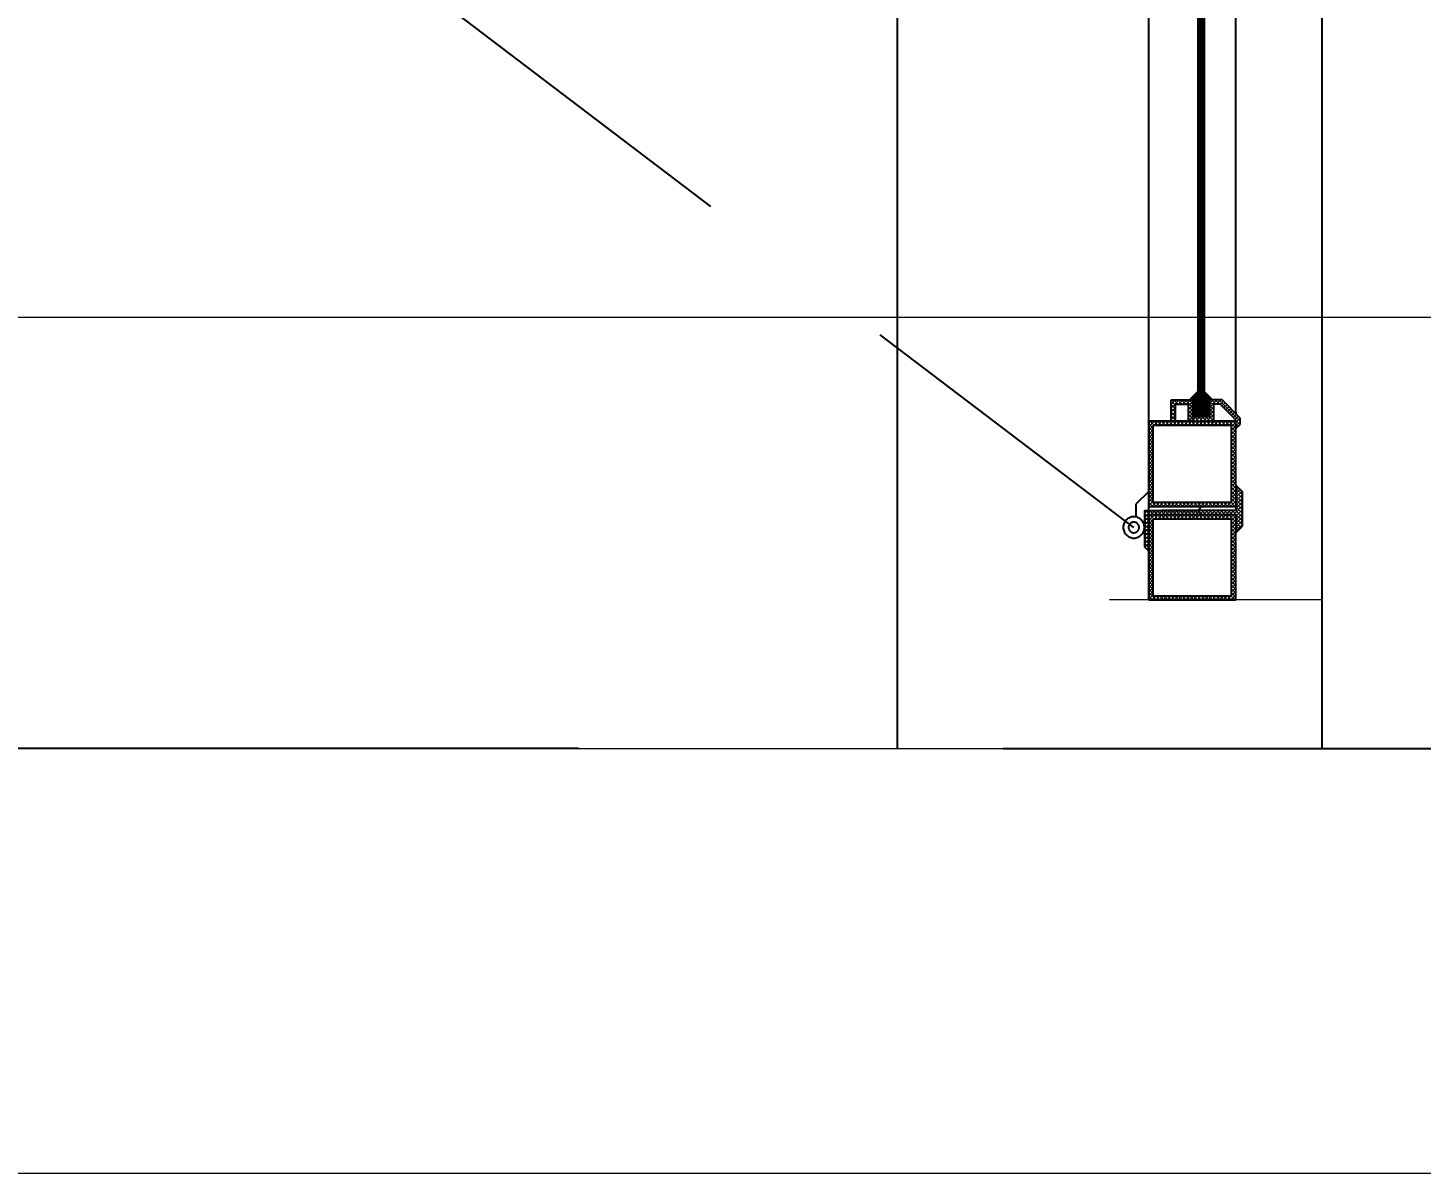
# Model space of a CAD drawing. Header units: metres. Extents: x -355 to 973, y -73 to 238.
# Drawn here: x 513.662 to 514.318, y 91.404 to 91.943 of the extents above; entities that cross this region are included whole.
import ezdxf

# ---------------------------------------------------------------- set-up
doc = ezdxf.new("R2010")
doc.units = ezdxf.units.M
doc.header["$LTSCALE"] = 3
doc.header["$MEASUREMENT"] = 0
for name, pattern in [('1', [30, 6, 6, 6, 6, 6]), ('ACAD_ISO02W100', [15, 12, -3]), ('HIDDEN2', [0.1875, 0.125, -0.0625])]:
    doc.linetypes.add(name, pattern=pattern)
doc.layers.add('05', color=21, linetype='Continuous', lineweight=5)
for name, color, linetype in [('2', 51, 'Continuous'), ('4', 4, 'ACAD_ISO02W100'), ('5', 2, 'Continuous'), ('Ditail', 1, 'Continuous')]:
    doc.layers.add(name, color=color, linetype=linetype)
doc.styles.get("Standard").update_dxf_attribs({"font": 'arial.ttf'})
doc.dimstyles.new('ahmad', dxfattribs={"dimtxt": 0.2, "dimasz": 0.1375, "dimexe": 0, "dimexo": 0.0625, "dimgap": 0.09, "dimtad": 0, "dimzin": 0, "dimdsep": 46, "dimtxsty": 'Standard', "dimblk": 'OBLIQUE', "dimcen": 0.09, "dimclrd": 245, "dimclrt": 61, "dimadec": 0, "dimazin": 0, "dimtfac": 1, "dimtofl": 0, "dimtmove": 0, "dimatfit": 3, "dimldrblk": 'OBLIQUE', "dimfxl": 0, "dimfxlon": 1, "dimtolj": 1, "dimtzin": 0, "dimlwd": 13, "dimarcsym": 0})

# ---------------------------------------------------------------- blocks, each defined once
blk = doc.blocks.new('_Oblique')
at = {"color": 0, "linetype": 'ByBlock', "lineweight": -2}
blk.add_line((-0.5, -0.5), (0.5, 0.5), dxfattribs=at)
blk = doc.blocks.new('*D858')
at = {"color": 245, "lineweight": 13, "transparency": 16777216}
for p, q in [((513.12129, 91.80727), (518.4036, 91.80727)), ((524.52129, 91.80727), (519.23899, 91.80727))]:
    blk.add_line(p, q, dxfattribs=at)
at = {"layer": 'Defpoints', "color": 0, "transparency": 16777216}
for p in [(513.12129, 91.80727), (513.12129, 91.60727), (524.52129, 91.60422)]:
    blk.add_point(p, dxfattribs=at)
at = {"color": 245, "lineweight": 13, "transparency": 16777216, "xscale": 0.1375, "yscale": 0.1375, "zscale": 0.1375, "rotation": 180}
blk.add_blockref('_Oblique', (513.12129, 91.80727), dxfattribs=at)
at = {"color": 245, "lineweight": 13, "transparency": 16777216, "xscale": 0.1375, "yscale": 0.1375, "zscale": 0.1375}
blk.add_blockref('_Oblique', (524.52129, 91.80727), dxfattribs=at)
at = {"color": 61, "transparency": 16777216, "insert": (518.82129, 91.80727), "char_height": 0.2, "attachment_point": 5}
blk.add_mtext('\\A1;11.40', dxfattribs=at)
blk = doc.blocks.new('*D891')
at = {"layer": '4', "color": 245, "lineweight": 13, "transparency": 16777216}
for p, q in [((514.515, 93.65006), (514.515, 92.97935)), ((514.515, 91.60422), (514.515, 92.27493))]:
    blk.add_line(p, q, dxfattribs=at)
at = {"layer": 'Defpoints', "color": 0, "transparency": 16777216}
for p in [(514.27129, 93.65006), (514.12129, 91.60422), (514.515, 91.60422)]:
    blk.add_point(p, dxfattribs=at)
at = {"layer": '4', "color": 245, "lineweight": 13, "transparency": 16777216, "xscale": 0.1375, "yscale": 0.1375, "zscale": 0.1375}
for p, rotation in [((514.515, 93.65006), 90), ((514.515, 91.60422), 270)]:
    blk.add_blockref('_Oblique', p, dxfattribs=dict(at, rotation=rotation))
at = {"layer": '4', "color": 61, "transparency": 16777216, "insert": (514.515, 92.62714), "char_height": 0.2, "attachment_point": 5, "rotation": 90}
blk.add_mtext('\\A1;2.05', dxfattribs=at)
blk = doc.blocks.new('*X66')
at = {"color": 0}
for p, q in [((20.47, 31.08), (24.02, 34.62)), ((21.35, 31.08), (24.02, 33.74)), ((22.24, 31.08), (24.74, 33.58)), ((23.12, 31.08), (25.62, 33.58)), ((24.01, 31.08), (26.51, 33.58)), ((24.89, 31.08), (27.39, 33.58)), ((25.77, 31.08), (28.27, 33.58)), ((26.66, 31.08), (29.16, 33.58)), ((27.54, 31.08), (30.04, 33.58)), ((28.02, 30.67), (30.93, 33.58)), ((28.02, 29.78), (31.81, 33.58)), ((28.02, 28.9), (32.02, 32.9)), ((20.11, 28.06), (20.12, 28.08)), ((20.55, 27.62), (21.01, 28.08)), ((20.99, 27.18), (21.89, 28.08)), ((21.43, 26.74), (22.77, 28.08)), ((21.88, 26.29), (23.66, 28.08)), ((22.32, 25.85), (24.54, 28.08)), ((22.76, 25.41), (25.43, 28.08)), ((23.2, 24.97), (26.31, 28.08)), ((24.69, 25.58), (27.19, 28.08)), ((25.58, 25.58), (32.02, 32.02)), ((26.46, 25.58), (32.02, 31.13)), ((27.34, 25.58), (32.02, 30.25)), ((28.23, 25.58), (32.02, 29.36)), ((29.11, 25.58), (32.02, 28.48)), ((30, 25.58), (32.02, 27.6)), ((30.88, 25.58), (32.02, 26.71)), ((23.64, 24.53), (24.02, 24.9)), ((31.76, 25.58), (32.02, 25.83))]:
    blk.add_line(p, q, dxfattribs=at)
blk = doc.blocks.new('dfgdfg')
for p, q in [((191.815, -169.4684), (191.815, -170.08423)), ((191.85602, -169.55608), (191.85602, -169.55689)), ((191.85602, -169.55689), (191.85602, -169.55608)), ((191.85602, -169.55608), (191.85602, -170.08071))]:
    blk.add_line(p, q)
at = {"layer": '05'}
for p, q in [((191.89653, -169.4684), (191.79653, -169.4684)), ((191.81674, -169.4684), (191.815, -169.47014)), ((191.81851, -169.4684), (191.815, -169.47191)), ((191.817, -169.47064), (191.815, -169.46864)), ((191.817, -169.47241), (191.815, -169.4704)), ((191.817, -169.47167), (191.815, -169.47368)), ((191.817, -169.47418), (191.815, -169.47217)), ((191.81853, -169.4704), (191.81652, -169.4684)), ((191.82028, -169.4684), (191.81827, -169.4704)), ((191.82029, -169.4704), (191.81829, -169.4684)), ((191.82205, -169.4684), (191.82004, -169.4704)), ((191.82206, -169.4704), (191.82006, -169.4684)), ((191.82381, -169.4684), (191.82181, -169.4704)), ((191.82383, -169.4704), (191.82183, -169.4684)), ((191.82558, -169.4684), (191.82358, -169.4704)), ((191.8256, -169.4704), (191.82359, -169.4684)), ((191.82735, -169.4684), (191.82534, -169.4704)), ((191.82737, -169.4704), (191.82536, -169.4684)), ((191.82912, -169.4684), (191.82711, -169.4704)), ((191.82913, -169.4704), (191.82713, -169.4684)), ((191.83088, -169.4684), (191.82888, -169.4704)), ((191.8309, -169.4704), (191.8289, -169.4684)), ((191.83265, -169.4684), (191.83065, -169.4704)), ((191.83267, -169.4704), (191.83067, -169.4684)), ((191.83442, -169.4684), (191.83242, -169.4704)), ((191.83444, -169.4704), (191.83243, -169.4684)), ((191.83619, -169.4684), (191.83418, -169.4704)), ((191.8362, -169.4704), (191.8342, -169.4684)), ((191.83796, -169.4684), (191.83595, -169.4704)), ((191.83797, -169.4704), (191.83597, -169.4684)), ((191.83972, -169.4684), (191.83772, -169.4704)), ((191.83974, -169.4704), (191.83774, -169.4684)), ((191.84149, -169.4684), (191.83949, -169.4704)), ((191.84151, -169.4704), (191.8395, -169.4684)), ((191.84326, -169.4684), (191.84125, -169.4704)), ((191.84328, -169.4704), (191.84127, -169.4684)), ((191.84503, -169.4684), (191.84302, -169.4704)), ((191.84504, -169.4704), (191.84304, -169.4684)), ((191.84679, -169.4684), (191.84479, -169.4704)), ((191.84681, -169.4704), (191.84481, -169.4684)), ((191.84856, -169.4684), (191.84656, -169.4704)), ((191.84858, -169.4704), (191.84658, -169.4684)), ((191.85033, -169.4684), (191.84833, -169.4704)), ((191.85035, -169.4704), (191.84834, -169.4684)), ((191.8521, -169.4684), (191.85009, -169.4704)), ((191.85211, -169.4704), (191.85011, -169.4684)), ((191.85386, -169.4684), (191.85186, -169.4704)), ((191.85388, -169.4704), (191.85188, -169.4684)), ((191.85563, -169.4684), (191.85363, -169.4704)), ((191.85602, -169.47077), (191.85365, -169.4684)), ((191.85602, -169.46978), (191.85401, -169.47178)), ((191.85602, -169.47254), (191.85401, -169.47053)), ((191.85602, -169.47154), (191.85401, -169.47355)), ((191.85602, -169.4743), (191.85401, -169.4723)), ((191.85602, -169.469), (191.85541, -169.4684)), ((191.817, -169.47344), (191.815, -169.47544)), ((191.817, -169.47594), (191.815, -169.47394)), ((191.817, -169.47521), (191.815, -169.47721)), ((191.817, -169.47771), (191.815, -169.47571)), ((191.817, -169.47698), (191.815, -169.47898)), ((191.817, -169.47948), (191.815, -169.47748)), ((191.817, -169.47874), (191.815, -169.48075)), ((191.85602, -169.47331), (191.85401, -169.47532)), ((191.85602, -169.47607), (191.85401, -169.47407)), ((191.85602, -169.47508), (191.85401, -169.47708)), ((191.85602, -169.47784), (191.85401, -169.47584)), ((191.85602, -169.47685), (191.85401, -169.47885)), ((191.85602, -169.47961), (191.85401, -169.4776)), ((191.85602, -169.47862), (191.85401, -169.48062)), ((191.817, -169.48125), (191.815, -169.47924)), ((191.817, -169.48051), (191.815, -169.48251)), ((191.817, -169.48302), (191.815, -169.48101)), ((191.817, -169.48228), (191.815, -169.48428)), ((191.817, -169.48478), (191.815, -169.48278)), ((191.817, -169.48405), (191.815, -169.48605)), ((191.817, -169.48655), (191.815, -169.48455)), ((191.85602, -169.48137), (191.85401, -169.47937)), ((191.85602, -169.48038), (191.85401, -169.48239)), ((191.85602, -169.48314), (191.85401, -169.48114)), ((191.85602, -169.48215), (191.85401, -169.48416)), ((191.85602, -169.48491), (191.85401, -169.48291)), ((191.85602, -169.48392), (191.85401, -169.48592)), ((191.85602, -169.48668), (191.85401, -169.48467)), ((191.85602, -169.48569), (191.85401, -169.48769)), ((191.815, -169.49162), (191.81491, -169.49153)), ((191.817, -169.48581), (191.815, -169.48782)), ((191.817, -169.48832), (191.815, -169.48631)), ((191.817, -169.48758), (191.815, -169.48959)), ((191.817, -169.49009), (191.815, -169.48808)), ((191.817, -169.48935), (191.815, -169.49135)), ((191.817, -169.49185), (191.815, -169.48985)), ((191.817, -169.49112), (191.815, -169.49312)), ((191.817, -169.49362), (191.815, -169.49162)), ((191.85602, -169.48845), (191.85401, -169.48644)), ((191.85602, -169.48745), (191.85401, -169.48946)), ((191.85602, -169.49021), (191.85401, -169.48821)), ((191.85602, -169.48922), (191.85401, -169.49123)), ((191.85602, -169.49198), (191.85401, -169.48998)), ((191.85602, -169.49099), (191.85401, -169.49299)), ((191.85602, -169.49375), (191.85401, -169.49174)), ((191.815, -169.49312), (191.81299, -169.49513)), ((191.815, -169.49489), (191.81299, -169.49689)), ((191.815, -169.49692), (191.81299, -169.49492)), ((191.815, -169.49666), (191.81299, -169.49866)), ((191.815, -169.49869), (191.81299, -169.49668)), ((191.815, -169.49842), (191.81299, -169.50043)), ((191.815, -169.50046), (191.81299, -169.49845)), ((191.815, -169.49515), (191.81314, -169.4933)), ((191.815, -169.49339), (191.81402, -169.49241)), ((191.817, -169.49289), (191.815, -169.49489)), ((191.817, -169.49539), (191.815, -169.49339)), ((191.817, -169.49465), (191.815, -169.49666)), ((191.817, -169.49716), (191.815, -169.49515)), ((191.817, -169.49642), (191.815, -169.49842)), ((191.817, -169.49892), (191.815, -169.49692)), ((191.817, -169.49819), (191.815, -169.50019)), ((191.817, -169.50069), (191.815, -169.49869)), ((191.85602, -169.49276), (191.85401, -169.49476)), ((191.85602, -169.49552), (191.85401, -169.49351)), ((191.85602, -169.49453), (191.85401, -169.49653)), ((191.85602, -169.49728), (191.85401, -169.49528)), ((191.85602, -169.49629), (191.85401, -169.4983)), ((191.85602, -169.49905), (191.85401, -169.49705)), ((191.85602, -169.49806), (191.85401, -169.50007)), ((191.85602, -169.50082), (191.85401, -169.49882)), ((191.815, -169.50019), (191.81299, -169.5022)), ((191.815, -169.50222), (191.81299, -169.50022)), ((191.815, -169.50196), (191.81299, -169.50396)), ((191.815, -169.50399), (191.81299, -169.50199)), ((191.815, -169.50373), (191.81299, -169.50573)), ((191.815, -169.50576), (191.81299, -169.50376)), ((191.817, -169.49996), (191.815, -169.50196)), ((191.817, -169.50246), (191.815, -169.50046)), ((191.817, -169.50172), (191.815, -169.50373)), ((191.817, -169.50423), (191.815, -169.50222)), ((191.817, -169.50349), (191.815, -169.5055)), ((191.817, -169.506), (191.815, -169.50399)), ((191.817, -169.50526), (191.815, -169.50726)), ((191.85602, -169.50513), (191.85268, -169.50848)), ((191.85602, -169.49983), (191.85401, -169.50183)), ((191.85602, -169.50259), (191.85401, -169.50058)), ((191.85602, -169.5016), (191.85401, -169.5036)), ((191.85602, -169.50436), (191.85401, -169.50235)), ((191.85602, -169.50336), (191.85401, -169.50537)), ((191.85602, -169.50612), (191.85401, -169.50412)), ((191.85681, -169.50081), (191.85602, -169.5016)), ((191.85902, -169.50383), (191.85602, -169.50082)), ((191.85769, -169.50169), (191.85602, -169.50336)), ((191.85858, -169.50257), (191.85602, -169.50513)), ((191.85902, -169.50559), (191.85602, -169.50259)), ((191.85902, -169.50389), (191.85602, -169.5069)), ((191.85902, -169.50736), (191.85602, -169.50436)), ((191.815, -169.5055), (191.81299, -169.5075)), ((191.815, -169.50753), (191.81299, -169.50552)), ((191.815, -169.50726), (191.81299, -169.50927)), ((191.81618, -169.51048), (191.81299, -169.50729)), ((191.81441, -169.51048), (191.81299, -169.50906)), ((191.81555, -169.50848), (191.81355, -169.51048)), ((191.81771, -169.50848), (191.815, -169.50576)), ((191.81594, -169.50848), (191.815, -169.50753)), ((191.81732, -169.50848), (191.81532, -169.51048)), ((191.81756, -169.50647), (191.81555, -169.50848)), ((191.81795, -169.51048), (191.81594, -169.50848)), ((191.81909, -169.50848), (191.81708, -169.51048)), ((191.81932, -169.50647), (191.81732, -169.50848)), ((191.81948, -169.50848), (191.81748, -169.50647)), ((191.81972, -169.51048), (191.81771, -169.50848)), ((191.82086, -169.50848), (191.81885, -169.51048)), ((191.82109, -169.50647), (191.81909, -169.50848)), ((191.82125, -169.50848), (191.81924, -169.50647)), ((191.82148, -169.51048), (191.81948, -169.50848)), ((191.82262, -169.50848), (191.82062, -169.51048)), ((191.82286, -169.50647), (191.82086, -169.50848)), ((191.82302, -169.50848), (191.82101, -169.50647)), ((191.82325, -169.51048), (191.82125, -169.50848)), ((191.82439, -169.50848), (191.82239, -169.51048)), ((191.82463, -169.50647), (191.82262, -169.50848)), ((191.82478, -169.50848), (191.82278, -169.50647)), ((191.82502, -169.51048), (191.82302, -169.50848)), ((191.82616, -169.50848), (191.82416, -169.51048)), ((191.8264, -169.50647), (191.82439, -169.50848)), ((191.82655, -169.50848), (191.82455, -169.50647)), ((191.82679, -169.51048), (191.82478, -169.50848)), ((191.82793, -169.50848), (191.82592, -169.51048)), ((191.82816, -169.50647), (191.82616, -169.50848)), ((191.82832, -169.50848), (191.82631, -169.50647)), ((191.82855, -169.51048), (191.82655, -169.50848)), ((191.8297, -169.50848), (191.82769, -169.51048)), ((191.82993, -169.50647), (191.82793, -169.50848)), ((191.83009, -169.50848), (191.82808, -169.50647)), ((191.83032, -169.51048), (191.82832, -169.50848)), ((191.83146, -169.50848), (191.82946, -169.51048)), ((191.8317, -169.50647), (191.8297, -169.50848)), ((191.83185, -169.50848), (191.82985, -169.50647)), ((191.83209, -169.51048), (191.83009, -169.50848)), ((191.83323, -169.50848), (191.83123, -169.51048)), ((191.83347, -169.50647), (191.83146, -169.50848)), ((191.83362, -169.50848), (191.83162, -169.50647)), ((191.83386, -169.51048), (191.83185, -169.50848)), ((191.835, -169.50848), (191.83299, -169.51048)), ((191.83523, -169.50647), (191.83323, -169.50848)), ((191.83539, -169.50848), (191.83339, -169.50647)), ((191.83563, -169.51048), (191.83362, -169.50848)), ((191.83677, -169.50848), (191.83476, -169.51048)), ((191.837, -169.50647), (191.835, -169.50848)), ((191.83716, -169.50848), (191.83515, -169.50647)), ((191.83739, -169.51048), (191.83539, -169.50848)), ((191.83853, -169.50848), (191.83653, -169.51048)), ((191.83877, -169.50647), (191.83677, -169.50848)), ((191.83893, -169.50848), (191.83692, -169.50647)), ((191.8386, -169.50992), (191.83716, -169.50848)), ((191.8403, -169.50848), (191.8383, -169.51048)), ((191.84054, -169.50647), (191.83853, -169.50848)), ((191.83916, -169.51048), (191.8386, -169.50992)), ((191.84069, -169.50848), (191.83869, -169.50647)), ((191.83949, -169.50904), (191.83893, -169.50848)), ((191.84093, -169.51048), (191.83949, -169.50904)), ((191.84207, -169.50848), (191.84007, -169.51048)), ((191.84231, -169.50647), (191.8403, -169.50848)), ((191.84246, -169.50848), (191.84046, -169.50647)), ((191.8427, -169.51048), (191.84069, -169.50848)), ((191.84384, -169.50848), (191.84183, -169.51048)), ((191.84407, -169.50647), (191.84207, -169.50848)), ((191.84423, -169.50848), (191.84222, -169.50647)), ((191.84446, -169.51048), (191.84246, -169.50848)), ((191.8456, -169.50848), (191.8436, -169.51048)), ((191.84584, -169.50647), (191.84384, -169.50848)), ((191.846, -169.50848), (191.84399, -169.50647)), ((191.84623, -169.51048), (191.84423, -169.50848)), ((191.84737, -169.50848), (191.84537, -169.51048)), ((191.84761, -169.50647), (191.8456, -169.50848)), ((191.84776, -169.50848), (191.84576, -169.50647)), ((191.848, -169.51048), (191.846, -169.50848)), ((191.84914, -169.50848), (191.84714, -169.51048)), ((191.84938, -169.50647), (191.84737, -169.50848)), ((191.84953, -169.50848), (191.84753, -169.50647)), ((191.84977, -169.51048), (191.84776, -169.50848)), ((191.85091, -169.50848), (191.8489, -169.51048)), ((191.85114, -169.50647), (191.84914, -169.50848)), ((191.8513, -169.50848), (191.8493, -169.50647)), ((191.85154, -169.51048), (191.84953, -169.50848)), ((191.85268, -169.50848), (191.85067, -169.51048)), ((191.85291, -169.50647), (191.85091, -169.50848)), ((191.85307, -169.50848), (191.85106, -169.50647)), ((191.8533, -169.51048), (191.8513, -169.50848)), ((191.85444, -169.50848), (191.85244, -169.51048)), ((191.85484, -169.50848), (191.85283, -169.50647)), ((191.85507, -169.51048), (191.85307, -169.50848)), ((191.85602, -169.50789), (191.85401, -169.50589)), ((191.85902, -169.50566), (191.85421, -169.51048)), ((191.85602, -169.5069), (191.85444, -169.50848)), ((191.85902, -169.51266), (191.85484, -169.50848)), ((191.85902, -169.50743), (191.85598, -169.51048)), ((191.85902, -169.50913), (191.85602, -169.50612)), ((191.85902, -169.5109), (191.85602, -169.50789)), ((191.85902, -169.5092), (191.85602, -169.5122)), ((191.85902, -169.51096), (191.85602, -169.51397)), ((191.85902, -169.51443), (191.85602, -169.51143)), ((191.81508, -169.51248), (191.815, -169.51257)), ((191.81685, -169.51248), (191.815, -169.51433)), ((191.81862, -169.51248), (191.815, -169.5161)), ((191.817, -169.51483), (191.815, -169.51283)), ((191.817, -169.5166), (191.815, -169.5146)), ((191.817, -169.51587), (191.815, -169.51787)), ((191.817, -169.51837), (191.815, -169.51637)), ((191.817, -169.51763), (191.815, -169.51964)), ((191.817, -169.52014), (191.815, -169.51813)), ((191.81842, -169.51449), (191.81642, -169.51248)), ((191.82019, -169.51449), (191.81818, -169.51248)), ((191.82038, -169.51248), (191.81838, -169.51449)), ((191.82196, -169.51449), (191.81995, -169.51248)), ((191.82215, -169.51248), (191.82015, -169.51449)), ((191.82372, -169.51449), (191.82172, -169.51248)), ((191.82392, -169.51248), (191.82192, -169.51449)), ((191.82549, -169.51449), (191.82349, -169.51248)), ((191.82569, -169.51248), (191.82368, -169.51449)), ((191.82726, -169.51449), (191.82526, -169.51248)), ((191.82745, -169.51248), (191.82545, -169.51449)), ((191.82903, -169.51449), (191.82702, -169.51248)), ((191.82922, -169.51248), (191.82722, -169.51449)), ((191.8308, -169.51449), (191.82879, -169.51248)), ((191.83099, -169.51248), (191.82899, -169.51449)), ((191.83256, -169.51449), (191.83056, -169.51248)), ((191.83276, -169.51248), (191.83075, -169.51449)), ((191.83433, -169.51449), (191.83233, -169.51248)), ((191.83453, -169.51248), (191.83252, -169.51449)), ((191.8361, -169.51449), (191.83409, -169.51248)), ((191.83629, -169.51248), (191.83429, -169.51449)), ((191.83787, -169.51449), (191.83586, -169.51248)), ((191.83806, -169.51248), (191.83606, -169.51449)), ((191.83963, -169.51449), (191.83763, -169.51248)), ((191.83983, -169.51248), (191.83783, -169.51449)), ((191.8414, -169.51449), (191.8394, -169.51248)), ((191.8416, -169.51248), (191.83959, -169.51449)), ((191.84317, -169.51449), (191.84117, -169.51248)), ((191.84336, -169.51248), (191.84136, -169.51449)), ((191.84494, -169.51449), (191.84293, -169.51248)), ((191.84513, -169.51248), (191.84313, -169.51449)), ((191.8467, -169.51449), (191.8447, -169.51248)), ((191.8469, -169.51248), (191.8449, -169.51449)), ((191.84847, -169.51449), (191.84647, -169.51248)), ((191.84867, -169.51248), (191.84666, -169.51449)), ((191.85024, -169.51449), (191.84824, -169.51248)), ((191.85044, -169.51248), (191.84843, -169.51449)), ((191.85201, -169.51449), (191.85, -169.51248)), ((191.8522, -169.51248), (191.8502, -169.51449)), ((191.85378, -169.51449), (191.85177, -169.51248)), ((191.85397, -169.51248), (191.85197, -169.51449)), ((191.85602, -169.51496), (191.85354, -169.51248)), ((191.85574, -169.51248), (191.85374, -169.51449)), ((191.85602, -169.51397), (191.85401, -169.51597)), ((191.85602, -169.51673), (191.85401, -169.51473)), ((191.85602, -169.51574), (191.85401, -169.51774)), ((191.85602, -169.5185), (191.85401, -169.51649)), ((191.85602, -169.51751), (191.85401, -169.51951)), ((191.85602, -169.52027), (191.85401, -169.51826)), ((191.85602, -169.51319), (191.85531, -169.51248)), ((191.85902, -169.51273), (191.85602, -169.51574)), ((191.85902, -169.5162), (191.85602, -169.51319)), ((191.85902, -169.5145), (191.85602, -169.51751)), ((191.85902, -169.51797), (191.85602, -169.51496)), ((191.85902, -169.51627), (191.85602, -169.51927)), ((191.85891, -169.51962), (191.85602, -169.51673)), ((191.85902, -169.51804), (191.85602, -169.52104)), ((191.85802, -169.5205), (191.85602, -169.5185)), ((191.817, -169.5194), (191.815, -169.52141)), ((191.817, -169.52191), (191.815, -169.5199)), ((191.817, -169.52117), (191.815, -169.52317)), ((191.817, -169.52367), (191.815, -169.52167)), ((191.817, -169.52294), (191.815, -169.52494)), ((191.817, -169.52544), (191.815, -169.52344)), ((191.817, -169.5247), (191.815, -169.52671)), ((191.85602, -169.51927), (191.85401, -169.52128)), ((191.85602, -169.52203), (191.85401, -169.52003)), ((191.85602, -169.52104), (191.85401, -169.52305)), ((191.85602, -169.5238), (191.85401, -169.5218)), ((191.85602, -169.52281), (191.85401, -169.52481)), ((191.85602, -169.52557), (191.85401, -169.52356)), ((191.85602, -169.52458), (191.85401, -169.52658)), ((191.85714, -169.52138), (191.85602, -169.52027)), ((191.85625, -169.52227), (191.85602, -169.52203)), ((191.817, -169.52721), (191.815, -169.52521)), ((191.817, -169.52647), (191.815, -169.52848)), ((191.817, -169.52898), (191.815, -169.52697)), ((191.817, -169.52824), (191.815, -169.53024)), ((191.817, -169.53074), (191.815, -169.52874)), ((191.817, -169.53001), (191.815, -169.53201)), ((191.817, -169.53251), (191.815, -169.53051)), ((191.85602, -169.52734), (191.85401, -169.52533)), ((191.85602, -169.52635), (191.85401, -169.52835)), ((191.85602, -169.5291), (191.85401, -169.5271)), ((191.85602, -169.52811), (191.85401, -169.53012)), ((191.85602, -169.53087), (191.85401, -169.52887)), ((191.85602, -169.52988), (191.85401, -169.53188)), ((191.85602, -169.53264), (191.85401, -169.53064)), ((191.85602, -169.53165), (191.85401, -169.53365)), ((191.817, -169.53178), (191.815, -169.53378)), ((191.817, -169.53428), (191.815, -169.53228)), ((191.817, -169.53354), (191.815, -169.53555)), ((191.817, -169.53605), (191.815, -169.53404)), ((191.817, -169.53531), (191.815, -169.53732)), ((191.817, -169.53782), (191.815, -169.53581)), ((191.817, -169.53708), (191.815, -169.53908)), ((191.817, -169.53958), (191.815, -169.53758)), ((191.85602, -169.53441), (191.85401, -169.5324)), ((191.85602, -169.53342), (191.85401, -169.53542)), ((191.85602, -169.53618), (191.85401, -169.53417)), ((191.85602, -169.53518), (191.85401, -169.53719)), ((191.85602, -169.53794), (191.85401, -169.53594)), ((191.85602, -169.53695), (191.85401, -169.53896)), ((191.85602, -169.53971), (191.85401, -169.53771)), ((191.817, -169.53885), (191.815, -169.54085)), ((191.817, -169.54135), (191.815, -169.53935)), ((191.817, -169.54061), (191.815, -169.54262)), ((191.817, -169.54312), (191.815, -169.54112)), ((191.817, -169.54238), (191.815, -169.54439)), ((191.817, -169.54489), (191.815, -169.54288)), ((191.817, -169.54415), (191.815, -169.54615)), ((191.817, -169.54665), (191.815, -169.54465)), ((191.85602, -169.53872), (191.85401, -169.54072)), ((191.85602, -169.54148), (191.85401, -169.53947)), ((191.85602, -169.54049), (191.85401, -169.54249)), ((191.85602, -169.54325), (191.85401, -169.54124)), ((191.85602, -169.54226), (191.85401, -169.54426)), ((191.85602, -169.54501), (191.85401, -169.54301)), ((191.85602, -169.54402), (191.85401, -169.54603)), ((191.85602, -169.54678), (191.85401, -169.54478)), ((191.817, -169.54592), (191.815, -169.54792)), ((191.817, -169.54842), (191.815, -169.54642)), ((191.817, -169.54769), (191.815, -169.54969)), ((191.817, -169.55019), (191.815, -169.54819)), ((191.817, -169.54945), (191.815, -169.55146)), ((191.81761, -169.55256), (191.815, -169.54995)), ((191.81766, -169.55056), (191.81566, -169.55256)), ((191.81937, -169.55256), (191.81737, -169.55056)), ((191.81943, -169.55056), (191.81743, -169.55256)), ((191.82114, -169.55256), (191.81914, -169.55056)), ((191.8212, -169.55056), (191.81919, -169.55256)), ((191.82291, -169.55256), (191.8209, -169.55056)), ((191.82297, -169.55056), (191.82096, -169.55256)), ((191.82468, -169.55256), (191.82267, -169.55056)), ((191.82473, -169.55056), (191.82273, -169.55256)), ((191.82644, -169.55256), (191.82444, -169.55056)), ((191.8265, -169.55056), (191.8245, -169.55256)), ((191.82821, -169.55256), (191.82621, -169.55056)), ((191.82827, -169.55056), (191.82627, -169.55256)), ((191.82998, -169.55256), (191.82798, -169.55056)), ((191.83004, -169.55056), (191.82803, -169.55256)), ((191.83175, -169.55256), (191.82974, -169.55056)), ((191.83181, -169.55056), (191.8298, -169.55256)), ((191.83352, -169.55256), (191.83151, -169.55056)), ((191.83357, -169.55056), (191.83157, -169.55256)), ((191.83528, -169.55256), (191.83328, -169.55056)), ((191.83534, -169.55056), (191.83334, -169.55256)), ((191.83705, -169.55256), (191.83505, -169.55056)), ((191.83711, -169.55056), (191.8351, -169.55256)), ((191.83882, -169.55256), (191.83681, -169.55056)), ((191.83888, -169.55056), (191.83687, -169.55256)), ((191.84059, -169.55256), (191.83858, -169.55056)), ((191.84064, -169.55056), (191.83864, -169.55256)), ((191.84235, -169.55256), (191.84035, -169.55056)), ((191.84241, -169.55056), (191.84041, -169.55256)), ((191.84412, -169.55256), (191.84212, -169.55056)), ((191.84418, -169.55056), (191.84218, -169.55256)), ((191.84589, -169.55256), (191.84389, -169.55056)), ((191.84595, -169.55056), (191.84394, -169.55256)), ((191.84766, -169.55256), (191.84565, -169.55056)), ((191.84772, -169.55056), (191.84571, -169.55256)), ((191.84943, -169.55256), (191.84742, -169.55056)), ((191.84948, -169.55056), (191.84748, -169.55256)), ((191.85119, -169.55256), (191.84919, -169.55056)), ((191.85125, -169.55056), (191.84925, -169.55256)), ((191.85296, -169.55256), (191.85096, -169.55056)), ((191.85302, -169.55056), (191.85101, -169.55256)), ((191.85473, -169.55256), (191.85272, -169.55056)), ((191.85602, -169.54933), (191.85278, -169.55256)), ((191.85602, -169.54579), (191.85401, -169.54779)), ((191.85602, -169.54855), (191.85401, -169.54655)), ((191.85602, -169.54756), (191.85401, -169.54956)), ((191.85602, -169.55032), (191.85401, -169.54831)), ((191.85602, -169.55209), (191.85401, -169.55008)), ((191.85602, -169.55109), (191.85455, -169.55256)), ((191.85615, -169.5492), (191.85602, -169.54933)), ((191.85703, -169.55008), (191.85602, -169.55109)), ((191.85802, -169.55232), (191.85602, -169.55032)), ((191.85791, -169.55097), (191.85602, -169.55286)), ((191.81584, -169.55256), (191.815, -169.55172)), ((191.82627, -169.55256), (191.82553, -169.5533)), ((191.82754, -169.55306), (191.82553, -169.55506)), ((191.82754, -169.55542), (191.82553, -169.55342)), ((191.82754, -169.55483), (191.82553, -169.55683)), ((191.82754, -169.55719), (191.82553, -169.55519)), ((191.82754, -169.5566), (191.82553, -169.5586)), ((191.82754, -169.55896), (191.82553, -169.55695)), ((191.82754, -169.55365), (191.82644, -169.55256)), ((191.8351, -169.55256), (191.83355, -169.55412)), ((191.83555, -169.5546), (191.83355, -169.5526)), ((191.83555, -169.55388), (191.83355, -169.55589)), ((191.83555, -169.55637), (191.83355, -169.55436)), ((191.83555, -169.55565), (191.83355, -169.55765)), ((191.83555, -169.55814), (191.83355, -169.55613)), ((191.83555, -169.55742), (191.83355, -169.55942)), ((191.83555, -169.5599), (191.83355, -169.5579)), ((191.83555, -169.55283), (191.83528, -169.55256)), ((191.83687, -169.55256), (191.83555, -169.55388)), ((191.83729, -169.55457), (191.83555, -169.55283)), ((191.83864, -169.55256), (191.83664, -169.55457)), ((191.83906, -169.55457), (191.83705, -169.55256)), ((191.84041, -169.55256), (191.8384, -169.55457)), ((191.84082, -169.55457), (191.83882, -169.55256)), ((191.84218, -169.55256), (191.84017, -169.55457)), ((191.84259, -169.55457), (191.84059, -169.55256)), ((191.84394, -169.55256), (191.84194, -169.55457)), ((191.84557, -169.55578), (191.84235, -169.55256)), ((191.84557, -169.5527), (191.84357, -169.55471)), ((191.84557, -169.55447), (191.84357, -169.55647)), ((191.84557, -169.55755), (191.84357, -169.55554)), ((191.84557, -169.55624), (191.84357, -169.55824)), ((191.84557, -169.55932), (191.84357, -169.55731)), ((191.84557, -169.55401), (191.84412, -169.55256)), ((191.85802, -169.55263), (191.84807, -169.56258)), ((191.8536, -169.5585), (191.85218, -169.55709)), ((191.85448, -169.55762), (191.85307, -169.5562)), ((191.85537, -169.55674), (191.85395, -169.55532)), ((191.85625, -169.55585), (191.85483, -169.55444)), ((191.85713, -169.55497), (191.85572, -169.55355)), ((191.85802, -169.55408), (191.85602, -169.55209)), ((191.82754, -169.55836), (191.82553, -169.56037)), ((191.82939, -169.56258), (191.82553, -169.55872)), ((191.82754, -169.56013), (191.82553, -169.56214)), ((191.82763, -169.56258), (191.82553, -169.56049)), ((191.82586, -169.56258), (191.82553, -169.56226)), ((191.82886, -169.56058), (191.82685, -169.56258)), ((191.83062, -169.56058), (191.82862, -169.56258)), ((191.83116, -169.56258), (191.82916, -169.56058)), ((191.83239, -169.56058), (191.83039, -169.56258)), ((191.83293, -169.56258), (191.83092, -169.56058)), ((191.83555, -169.55919), (191.83216, -169.56258)), ((191.8347, -169.56258), (191.83269, -169.56058)), ((191.83555, -169.56167), (191.83355, -169.55967)), ((191.83555, -169.56095), (191.83392, -169.56258)), ((191.84557, -169.55801), (191.84357, -169.56001)), ((191.84707, -169.56258), (191.84357, -169.55908)), ((191.84557, -169.55977), (191.84357, -169.56178)), ((191.8453, -169.56258), (191.84357, -169.56085)), ((191.84653, -169.56058), (191.84453, -169.56258)), ((191.8483, -169.56058), (191.8463, -169.56258)), ((191.84884, -169.56258), (191.84683, -169.56058)), ((191.85006, -169.56204), (191.8486, -169.56058)), ((191.85095, -169.56116), (191.84953, -169.55974)), ((191.85183, -169.56027), (191.85041, -169.55886)), ((191.85272, -169.55939), (191.8513, -169.55797))]:
    blk.add_line(p, q, dxfattribs=at)
at = {"layer": '2'}
for p, q in [((191.83868, -170.07822), (191.83868, -169.55857)), ((191.83931, -170.07822), (191.83931, -169.55857)), ((191.83994, -170.07822), (191.83994, -169.55857)), ((191.84056, -170.07822), (191.84056, -169.55857))]:
    blk.add_line(p, q, dxfattribs=at)
at = {"layer": '4'}
for p, q in [((191.815, -169.4684), (191.85602, -169.4684)), ((191.815, -169.49144), (191.815, -169.4684)), ((191.817, -169.4704), (191.85401, -169.4704)), ((191.817, -169.50647), (191.817, -169.4704)), ((191.85401, -169.4704), (191.85401, -169.50647)), ((191.85602, -169.4684), (191.85602, -169.50002)), ((191.815, -169.49144), (191.81299, -169.49345)), ((191.81299, -169.51048), (191.81299, -169.49345)), ((191.815, -169.49645), (191.815, -169.50848)), ((191.85602, -169.50002), (191.85902, -169.50302)), ((191.85902, -169.5195), (191.85902, -169.50302)), ((191.80898, -169.51349), (191.80898, -169.50747)), ((191.81299, -169.51048), (191.83804, -169.51048)), ((191.85401, -169.50647), (191.817, -169.50647)), ((191.85602, -169.51048), (191.82101, -169.51048)), ((191.84005, -169.50848), (191.83804, -169.51048)), ((191.84005, -169.51248), (191.83804, -169.51048)), ((191.85602, -169.51248), (191.85602, -169.51048)), ((191.815, -169.5195), (191.80898, -169.51349)), ((191.817, -169.51449), (191.85401, -169.51449)), ((191.817, -169.55056), (191.817, -169.51449)), ((191.84005, -169.51248), (191.85602, -169.51248)), ((191.85401, -169.51449), (191.85401, -169.55056)), ((191.815, -169.5195), (191.815, -169.52094)), ((191.815, -169.55256), (191.815, -169.52094)), ((191.85602, -169.5225), (191.85902, -169.5195)), ((191.85602, -169.5225), (191.85602, -169.54907)), ((191.85401, -169.55056), (191.817, -169.55056)), ((191.85602, -169.54907), (191.85802, -169.55107)), ((191.85802, -169.55107), (191.85802, -169.55408)), ((191.82553, -169.55256), (191.815, -169.55256)), ((191.82553, -169.55256), (191.82553, -169.56258)), ((191.82754, -169.55256), (191.82754, -169.56058)), ((191.83355, -169.55256), (191.82754, -169.55256)), ((191.83355, -169.56058), (191.83355, -169.55256)), ((191.83555, -169.56258), (191.83555, -169.55256)), ((191.84357, -169.55457), (191.83555, -169.55457)), ((191.84357, -169.56258), (191.84357, -169.55457)), ((191.85602, -169.55256), (191.84557, -169.55256)), ((191.84557, -169.55256), (191.84557, -169.56058)), ((191.85602, -169.55325), (191.84869, -169.56058)), ((191.85802, -169.55408), (191.84952, -169.56258)), ((191.85602, -169.55256), (191.85602, -169.55325)), ((191.82553, -169.56258), (191.83555, -169.56258)), ((191.82754, -169.56058), (191.83355, -169.56058)), ((191.83412, -169.56258), (191.83806, -169.56651)), ((191.84106, -169.55857), (191.83806, -169.55857)), ((191.83806, -170.07822), (191.83806, -169.55857)), ((191.84106, -170.07822), (191.84106, -169.55857)), ((191.845, -169.56258), (191.84106, -169.56651)), ((191.84952, -169.56258), (191.84357, -169.56258)), ((191.84869, -169.56058), (191.84557, -169.56058))]:
    blk.add_line(p, q, dxfattribs=at)
for radius in [0.00501, 0.0025]:
    blk.add_circle((191.80798, -169.50256), radius, dxfattribs=at)
at = {"layer": '5'}
for p, q in [((191.815, -169.50848), (191.815, -169.49144)), ((191.85602, -169.50848), (191.85602, -169.50002)), ((191.85602, -169.50848), (191.815, -169.50848)), ((191.815, -169.51248), (191.84005, -169.51248)), ((191.815, -169.51248), (191.815, -169.5195)), ((191.85602, -169.5225), (191.85602, -169.51248)), ((191.85602, -169.54907), (191.85602, -169.55256)), ((191.82754, -169.55256), (191.82553, -169.55256)), ((191.83555, -169.55256), (191.83355, -169.55256)), ((191.83555, -169.55256), (191.84557, -169.55256))]:
    blk.add_line(p, q, dxfattribs=at)
at = {"layer": 'Ditail', "color": 1, "linetype": 'HIDDEN2', "ltscale": 0.4}
blk.add_line((191.80798, -169.50256), (191.30127, -169.88697), dxfattribs=at)
at = {"layer": '2', "xscale": 0.001001994631451453, "yscale": 0.001001994631451453, "zscale": 0.001001994631451453, "rotation": 90}
blk.add_blockref('*X66', (191.8692, -169.58665), dxfattribs=at)

msp = doc.modelspace()

# ---------------------------------------------------------------- linework, layer by layer
for p, q in [((513.92129, 91.60422), (513.12129, 91.60422)), ((514.12129, 91.60422), (524.52129, 91.60422))]:
    msp.add_line(p, q)
at = {"layer": '05', "color": 0, "linetype": '1'}
for points in [[(512.72129, 91.40422), (529.72129, 91.40422), (529.72129, 104.28122), (512.72129, 104.28122)], [(512.72129, 91.60422), (529.52129, 91.60422), (529.52129, 104.08122), (512.72129, 104.08122)]]:
    msp.add_lwpolyline(points, dxfattribs=at)
at = {"layer": '4', "color": 0}
for p, q in [((514.27129, 94.25006), (514.27129, 91.60422)), ((514.07129, 94.15006), (514.07129, 91.60422))]:
    msp.add_line(p, q, dxfattribs=at)

# ---------------------------------------------------------------- block references
at = {"xscale": -1, "rotation": 180}
msp.add_blockref('dfgdfg', (322.37477, -77.79429), dxfattribs=at)

# ---------------------------------------------------------------- dimensions: what is measured, and where the dimension line sits
dim = msp.add_linear_dim(base=(513.12129, 91.80727), p1=(524.52129, 91.60422), p2=(513.12129, 91.60727), dimstyle='ahmad')
dim.commit()
dim.dimension.update_dxf_attribs({"geometry": '*D858', "text_midpoint": (518.82129, 91.80727)})
at = {"layer": '4', "color": 0}
dim = msp.add_linear_dim(base=(514.515, 91.60422), p1=(514.27129, 93.65006), p2=(514.12129, 91.60422), angle=270, dimstyle='ahmad', dxfattribs=at)
dim.commit()
dim.dimension.update_dxf_attribs({"geometry": '*D891', "text_midpoint": (514.515, 92.62714)})

doc.saveas('drawing.dxf')
